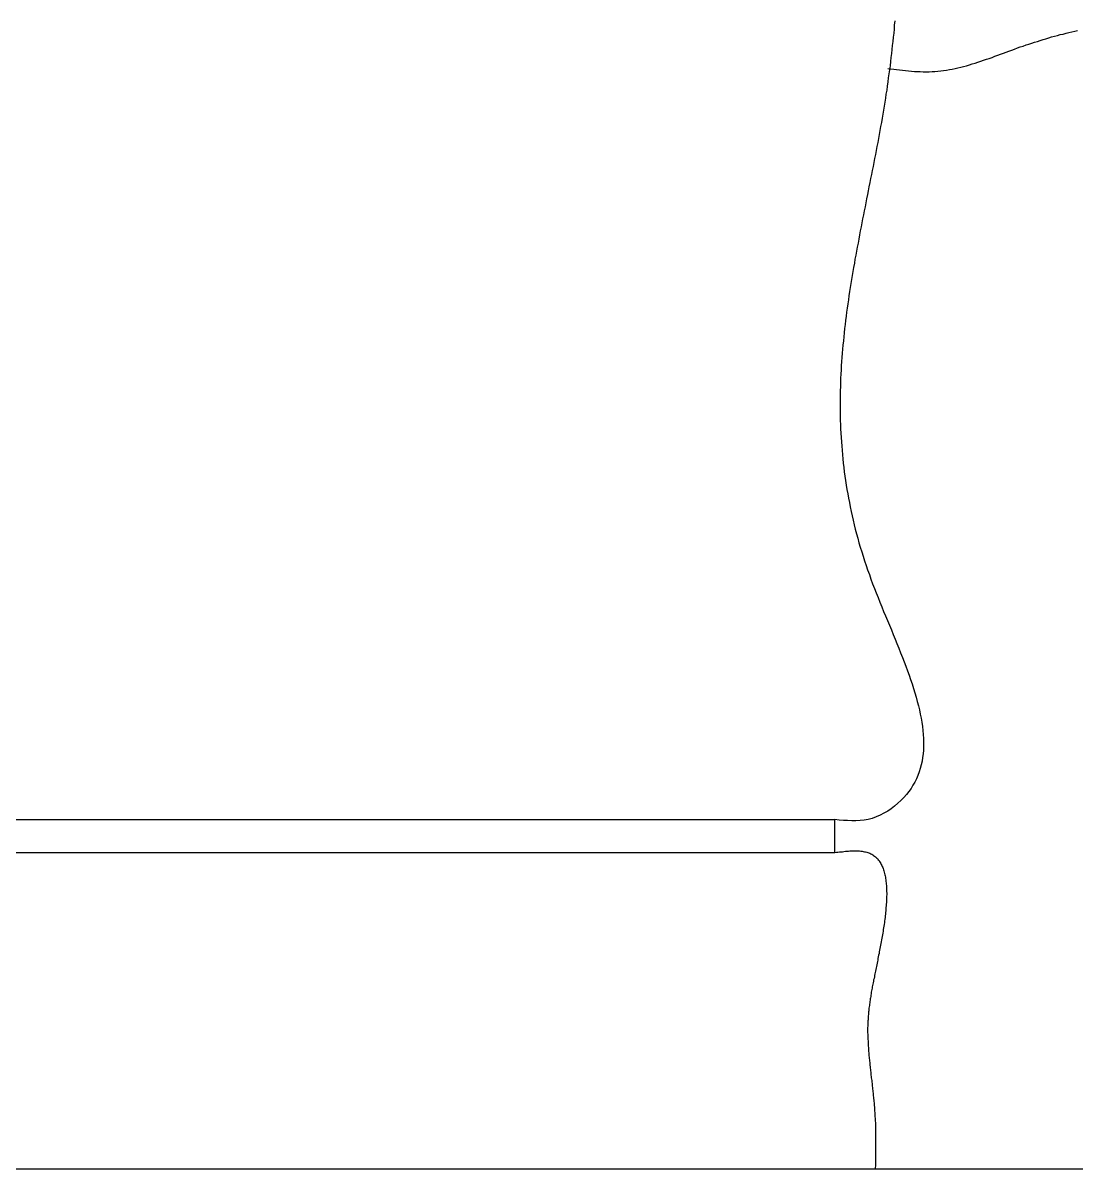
# Model space of a CAD drawing. Extents: x 443 to 1217, y -1921 to -677.
# Drawn here: x 586.21 to 596.6, y -1022.19 to -1010.89 of the extents above; entities that cross this region are included whole.
import ezdxf

# ---------------------------------------------------------------- set-up
doc = ezdxf.new("R2010")
doc.units = 0
doc.header["$MEASUREMENT"] = 0
for name, color, linetype in [('1', 7, 'CONTINUOUS'), ('3', 8, 'CONTINUOUS'), ('7', 7, 'CONTINUOUS')]:
    doc.layers.add(name, color=color, linetype=linetype)

msp = doc.modelspace()

# ---------------------------------------------------------------- linework, layer by layer
at = {"layer": '1', "color": 7}
for p, q in [((596.331, -1011.035), (596.359, -1011.026)), ((596.359, -1011.026), (596.387, -1011.019)), ((596.387, -1011.019), (596.416, -1011.011)), ((596.416, -1011.011), (596.444, -1011.003)), ((596.444, -1011.003), (596.472, -1010.997)), ((596.472, -1010.997), (596.501, -1010.989)), ((596.501, -1010.989), (596.529, -1010.982)), ((596.529, -1010.982), (596.557, -1010.975)), ((596.557, -1010.975), (596.586, -1010.969)), ((596.586, -1010.969), (596.614, -1010.962)), ((595.967, -1011.155), (595.994, -1011.145)), ((595.994, -1011.145), (596.022, -1011.134)), ((596.022, -1011.134), (596.049, -1011.124)), ((596.049, -1011.124), (596.078, -1011.115)), ((596.078, -1011.115), (596.106, -1011.105)), ((596.106, -1011.105), (596.134, -1011.096)), ((596.134, -1011.096), (596.162, -1011.086)), ((596.162, -1011.086), (596.19, -1011.078)), ((596.19, -1011.078), (596.218, -1011.069)), ((596.218, -1011.069), (596.247, -1011.06)), ((596.247, -1011.06), (596.274, -1011.051)), ((596.274, -1011.051), (596.302, -1011.043)), ((596.302, -1011.043), (596.331, -1011.035)), ((595.659, -1011.265), (595.688, -1011.255)), ((595.688, -1011.255), (595.715, -1011.246)), ((595.715, -1011.246), (595.743, -1011.237)), ((595.743, -1011.237), (595.772, -1011.227)), ((595.772, -1011.227), (595.799, -1011.216)), ((595.799, -1011.216), (595.827, -1011.206)), ((595.827, -1011.206), (595.854, -1011.196)), ((595.854, -1011.196), (595.883, -1011.185)), ((595.883, -1011.185), (595.91, -1011.176)), ((595.91, -1011.176), (595.938, -1011.165)), ((595.938, -1011.165), (595.967, -1011.155)), ((594.743, -1011.336), (594.771, -1011.34)), ((594.771, -1011.34), (594.801, -1011.343)), ((594.801, -1011.343), (594.83, -1011.348)), ((594.83, -1011.348), (594.859, -1011.351)), ((594.859, -1011.351), (594.889, -1011.354)), ((594.889, -1011.354), (594.918, -1011.358)), ((594.918, -1011.358), (594.947, -1011.36)), ((594.947, -1011.36), (594.976, -1011.363)), ((594.976, -1011.363), (595.005, -1011.365)), ((595.005, -1011.365), (595.035, -1011.366)), ((595.035, -1011.366), (595.063, -1011.367)), ((595.063, -1011.367), (595.093, -1011.369)), ((595.093, -1011.369), (595.121, -1011.369)), ((595.121, -1011.369), (595.15, -1011.369)), ((595.15, -1011.369), (595.179, -1011.367)), ((595.179, -1011.367), (595.208, -1011.365)), ((595.208, -1011.365), (595.236, -1011.363)), ((595.236, -1011.363), (595.265, -1011.36)), ((595.265, -1011.36), (595.293, -1011.357)), ((595.293, -1011.357), (595.321, -1011.352)), ((595.321, -1011.352), (595.35, -1011.348)), ((595.35, -1011.348), (595.378, -1011.342)), ((595.378, -1011.342), (595.406, -1011.336)), ((595.406, -1011.336), (595.435, -1011.329)), ((595.435, -1011.329), (595.463, -1011.323)), ((595.463, -1011.323), (595.491, -1011.316)), ((595.491, -1011.316), (595.52, -1011.309)), ((595.52, -1011.309), (595.547, -1011.3)), ((595.547, -1011.3), (595.575, -1011.292)), ((595.575, -1011.292), (595.604, -1011.284)), ((595.604, -1011.284), (595.631, -1011.275)), ((595.631, -1011.275), (595.659, -1011.265))]:
    msp.add_line(p, q, dxfattribs=at)
at = {"layer": '3', "color": 3}
for p, q in [((594.807, -1010.908), (594.804, -1010.948)), ((594.811, -1010.867), (594.807, -1010.908)), ((594.796, -1011.028), (594.792, -1011.069)), ((594.801, -1010.988), (594.796, -1011.028)), ((594.804, -1010.948), (594.801, -1010.988)), ((594.787, -1011.109), (594.783, -1011.149)), ((594.792, -1011.069), (594.787, -1011.109)), ((594.774, -1011.23), (594.77, -1011.269)), ((594.779, -1011.19), (594.774, -1011.23)), ((594.783, -1011.149), (594.779, -1011.19)), ((594.759, -1011.35), (594.754, -1011.39)), ((594.765, -1011.31), (594.759, -1011.35)), ((594.77, -1011.269), (594.765, -1011.31)), ((594.743, -1011.47), (594.737, -1011.51)), ((594.748, -1011.43), (594.743, -1011.47)), ((594.754, -1011.39), (594.748, -1011.43)), ((594.725, -1011.59), (594.719, -1011.629)), ((594.732, -1011.549), (594.725, -1011.59)), ((594.737, -1011.51), (594.732, -1011.549)), ((594.706, -1011.709), (594.699, -1011.749)), ((594.712, -1011.669), (594.706, -1011.709)), ((594.719, -1011.629), (594.712, -1011.669)), ((594.693, -1011.788), (594.686, -1011.828)), ((594.699, -1011.749), (594.693, -1011.788)), ((594.672, -1011.908), (594.664, -1011.947)), ((594.68, -1011.868), (594.672, -1011.908)), ((594.686, -1011.828), (594.68, -1011.868)), ((594.65, -1012.027), (594.643, -1012.066)), ((594.658, -1011.988), (594.65, -1012.027)), ((594.664, -1011.947), (594.658, -1011.988)), ((594.627, -1012.146), (594.62, -1012.186)), ((594.635, -1012.106), (594.627, -1012.146)), ((594.643, -1012.066), (594.635, -1012.106)), ((594.604, -1012.264), (594.597, -1012.305)), ((594.612, -1012.225), (594.604, -1012.264)), ((594.62, -1012.186), (594.612, -1012.225)), ((594.581, -1012.384), (594.573, -1012.423)), ((594.589, -1012.344), (594.581, -1012.384)), ((594.597, -1012.305), (594.589, -1012.344)), ((594.565, -1012.463), (594.557, -1012.503)), ((594.573, -1012.423), (594.565, -1012.463)), ((594.541, -1012.581), (594.534, -1012.622)), ((594.55, -1012.542), (594.541, -1012.581)), ((594.557, -1012.503), (594.55, -1012.542)), ((594.518, -1012.701), (594.51, -1012.741)), ((594.526, -1012.661), (594.518, -1012.701)), ((594.534, -1012.622), (594.526, -1012.661)), ((594.494, -1012.82), (594.487, -1012.859)), ((594.502, -1012.781), (594.494, -1012.82)), ((594.51, -1012.741), (594.502, -1012.781)), ((594.471, -1012.939), (594.464, -1012.979)), ((594.479, -1012.9), (594.471, -1012.939)), ((594.487, -1012.859), (594.479, -1012.9)), ((594.449, -1013.059), (594.441, -1013.099)), ((594.456, -1013.019), (594.449, -1013.059)), ((594.464, -1012.979), (594.456, -1013.019)), ((594.427, -1013.179), (594.419, -1013.218)), ((594.433, -1013.138), (594.427, -1013.179)), ((594.441, -1013.099), (594.433, -1013.138)), ((594.413, -1013.258), (594.405, -1013.299)), ((594.419, -1013.218), (594.413, -1013.258)), ((594.392, -1013.378), (594.385, -1013.418)), ((594.398, -1013.338), (594.392, -1013.378)), ((594.405, -1013.299), (594.398, -1013.338)), ((594.372, -1013.498), (594.366, -1013.538)), ((594.379, -1013.459), (594.372, -1013.498)), ((594.385, -1013.418), (594.379, -1013.459)), ((594.354, -1013.619), (594.348, -1013.659)), ((594.36, -1013.579), (594.354, -1013.619)), ((594.366, -1013.538), (594.36, -1013.579)), ((594.337, -1013.74), (594.332, -1013.78)), ((594.343, -1013.7), (594.337, -1013.74)), ((594.348, -1013.659), (594.343, -1013.7)), ((594.326, -1013.821), (594.322, -1013.861)), ((594.332, -1013.78), (594.326, -1013.821)), ((594.312, -1013.943), (594.308, -1013.983)), ((594.317, -1013.902), (594.312, -1013.943)), ((594.322, -1013.861), (594.317, -1013.902)), ((594.3, -1014.065), (594.297, -1014.105)), ((594.305, -1014.024), (594.3, -1014.065)), ((594.308, -1013.983), (594.305, -1014.024)), ((594.29, -1014.187), (594.287, -1014.228)), ((594.294, -1014.146), (594.29, -1014.187)), ((594.297, -1014.105), (594.294, -1014.146)), ((594.282, -1014.31), (594.28, -1014.351)), ((594.284, -1014.269), (594.282, -1014.31)), ((594.287, -1014.228), (594.284, -1014.269)), ((594.277, -1014.393), (594.276, -1014.434)), ((594.28, -1014.351), (594.277, -1014.393)), ((594.274, -1014.516), (594.273, -1014.557)), ((594.275, -1014.475), (594.274, -1014.516)), ((594.276, -1014.434), (594.275, -1014.475)), ((594.273, -1014.557), (594.272, -1014.6)), ((594.272, -1014.6), (594.272, -1014.641)), ((594.272, -1014.641), (594.272, -1014.683)), ((594.272, -1014.683), (594.273, -1014.724)), ((594.273, -1014.724), (594.273, -1014.766)), ((594.273, -1014.766), (594.274, -1014.808)), ((594.274, -1014.808), (594.276, -1014.849)), ((594.276, -1014.849), (594.277, -1014.892)), ((594.277, -1014.892), (594.28, -1014.934)), ((594.28, -1014.934), (594.282, -1014.976)), ((594.282, -1014.976), (594.285, -1015.018)), ((594.285, -1015.018), (594.288, -1015.061)), ((594.288, -1015.061), (594.292, -1015.103)), ((594.292, -1015.103), (594.295, -1015.146)), ((594.295, -1015.146), (594.299, -1015.188)), ((594.299, -1015.188), (594.304, -1015.231)), ((594.304, -1015.231), (594.309, -1015.273)), ((594.309, -1015.273), (594.314, -1015.316)), ((594.314, -1015.316), (594.32, -1015.359)), ((594.32, -1015.359), (594.326, -1015.402)), ((594.326, -1015.402), (594.333, -1015.446)), ((594.333, -1015.446), (594.34, -1015.488)), ((594.34, -1015.488), (594.347, -1015.532)), ((594.347, -1015.532), (594.355, -1015.575)), ((594.355, -1015.575), (594.364, -1015.619)), ((594.364, -1015.619), (594.372, -1015.662)), ((594.372, -1015.662), (594.381, -1015.706)), ((594.381, -1015.706), (594.391, -1015.75)), ((594.391, -1015.75), (594.402, -1015.793)), ((594.402, -1015.793), (594.411, -1015.838)), ((594.411, -1015.838), (594.422, -1015.881)), ((594.422, -1015.881), (594.434, -1015.926)), ((594.434, -1015.926), (594.446, -1015.97)), ((594.446, -1015.97), (594.458, -1016.014)), ((594.458, -1016.014), (594.471, -1016.059)), ((594.471, -1016.059), (594.486, -1016.104)), ((594.486, -1016.104), (594.499, -1016.148)), ((594.499, -1016.148), (594.514, -1016.193)), ((594.514, -1016.193), (594.529, -1016.238)), ((594.529, -1016.238), (594.544, -1016.283)), ((594.544, -1016.283), (594.561, -1016.328)), ((594.561, -1016.328), (594.577, -1016.373)), ((594.577, -1016.373), (594.593, -1016.419)), ((594.593, -1016.419), (594.611, -1016.465)), ((594.611, -1016.465), (594.629, -1016.509)), ((594.629, -1016.509), (594.647, -1016.555)), ((594.647, -1016.555), (594.665, -1016.601)), ((594.665, -1016.601), (594.684, -1016.647)), ((594.684, -1016.647), (594.702, -1016.692)), ((594.702, -1016.692), (594.721, -1016.737)), ((594.721, -1016.737), (594.739, -1016.783)), ((594.739, -1016.783), (594.759, -1016.829)), ((594.759, -1016.829), (594.778, -1016.874)), ((594.778, -1016.874), (594.796, -1016.919)), ((594.796, -1016.919), (594.815, -1016.965)), ((594.815, -1016.965), (594.833, -1017.009)), ((594.833, -1017.009), (594.852, -1017.054)), ((594.852, -1017.054), (594.869, -1017.1)), ((594.869, -1017.1), (594.887, -1017.145)), ((594.887, -1017.145), (594.904, -1017.189)), ((594.904, -1017.189), (594.92, -1017.233)), ((594.92, -1017.233), (594.937, -1017.278)), ((594.937, -1017.278), (594.952, -1017.321)), ((594.952, -1017.321), (594.967, -1017.365)), ((594.967, -1017.365), (594.983, -1017.408)), ((594.983, -1017.408), (594.997, -1017.452)), ((594.997, -1017.452), (595.01, -1017.494)), ((595.01, -1017.494), (595.022, -1017.538)), ((595.022, -1017.538), (595.034, -1017.579)), ((595.034, -1017.579), (595.045, -1017.622)), ((595.045, -1017.622), (595.054, -1017.663)), ((595.054, -1017.663), (595.063, -1017.705)), ((595.063, -1017.705), (595.072, -1017.746)), ((595.072, -1017.746), (595.078, -1017.786)), ((595.078, -1017.786), (595.084, -1017.827)), ((595.084, -1017.827), (595.089, -1017.867)), ((595.089, -1017.867), (595.093, -1017.906)), ((595.093, -1017.906), (595.095, -1017.946)), ((595.096, -1018.022), (595.094, -1018.06)), ((595.095, -1017.946), (595.096, -1017.984)), ((595.096, -1017.984), (595.096, -1018.022)), ((595.086, -1018.134), (595.081, -1018.17)), ((595.09, -1018.097), (595.086, -1018.134)), ((595.094, -1018.06), (595.09, -1018.097)), ((595.063, -1018.241), (595.052, -1018.275)), ((595.073, -1018.206), (595.063, -1018.241)), ((595.081, -1018.17), (595.073, -1018.206)), ((595.01, -1018.375), (594.991, -1018.407)), ((595.025, -1018.342), (595.01, -1018.375)), ((595.04, -1018.31), (595.025, -1018.342)), ((595.052, -1018.275), (595.04, -1018.31)), ((594.95, -1018.47), (594.926, -1018.499)), ((594.972, -1018.438), (594.95, -1018.47)), ((594.991, -1018.407), (594.972, -1018.438)), ((594.842, -1018.585), (594.81, -1018.613)), ((594.871, -1018.558), (594.842, -1018.585)), ((594.9, -1018.529), (594.871, -1018.558)), ((594.926, -1018.499), (594.9, -1018.529)), ((594.629, -1018.719), (594.59, -1018.734)), ((594.668, -1018.702), (594.629, -1018.719)), ((594.705, -1018.682), (594.668, -1018.702)), ((594.742, -1018.662), (594.705, -1018.682)), ((594.777, -1018.638), (594.742, -1018.662)), ((594.81, -1018.613), (594.777, -1018.638)), ((594.262, -1018.75), (594.221, -1018.746)), ((594.305, -1018.753), (594.262, -1018.75)), ((594.346, -1018.756), (594.305, -1018.753)), ((594.387, -1018.759), (594.346, -1018.756)), ((594.428, -1018.759), (594.387, -1018.759)), ((594.469, -1018.756), (594.428, -1018.759)), ((594.51, -1018.752), (594.469, -1018.756)), ((594.55, -1018.744), (594.51, -1018.752)), ((594.59, -1018.734), (594.55, -1018.744)), ((594.31, -1019.061), (594.325, -1019.058)), ((594.325, -1019.058), (594.34, -1019.057)), ((594.34, -1019.057), (594.354, -1019.056)), ((594.354, -1019.056), (594.369, -1019.055)), ((594.369, -1019.055), (594.383, -1019.055)), ((594.383, -1019.055), (594.396, -1019.054)), ((594.396, -1019.054), (594.41, -1019.054)), ((594.41, -1019.054), (594.425, -1019.054)), ((594.425, -1019.054), (594.438, -1019.054)), ((594.438, -1019.054), (594.451, -1019.054)), ((594.451, -1019.054), (594.464, -1019.055)), ((594.464, -1019.055), (594.477, -1019.056)), ((594.477, -1019.056), (594.489, -1019.057)), ((594.489, -1019.057), (594.501, -1019.059)), ((594.501, -1019.059), (594.513, -1019.062)), ((594.221, -1019.07), (594.236, -1019.068)), ((594.236, -1019.068), (594.251, -1019.066)), ((594.251, -1019.066), (594.265, -1019.065)), ((594.265, -1019.065), (594.281, -1019.063)), ((594.281, -1019.063), (594.296, -1019.062)), ((594.296, -1019.062), (594.31, -1019.061)), ((594.513, -1019.062), (594.524, -1019.064)), ((594.524, -1019.064), (594.536, -1019.067)), ((594.536, -1019.067), (594.547, -1019.07)), ((594.547, -1019.07), (594.556, -1019.074)), ((594.556, -1019.074), (594.566, -1019.078)), ((594.566, -1019.078), (594.576, -1019.082)), ((594.576, -1019.082), (594.586, -1019.088)), ((594.586, -1019.088), (594.595, -1019.093)), ((594.595, -1019.093), (594.603, -1019.099)), ((594.603, -1019.099), (594.612, -1019.105)), ((594.612, -1019.105), (594.62, -1019.112)), ((594.62, -1019.112), (594.627, -1019.118)), ((594.627, -1019.118), (594.635, -1019.126)), ((594.635, -1019.126), (594.643, -1019.134)), ((594.643, -1019.134), (594.649, -1019.142)), ((594.649, -1019.142), (594.656, -1019.15)), ((594.656, -1019.15), (594.662, -1019.159)), ((594.662, -1019.159), (594.668, -1019.168)), ((594.668, -1019.168), (594.673, -1019.178)), ((594.673, -1019.178), (594.678, -1019.188)), ((594.678, -1019.188), (594.683, -1019.198)), ((594.683, -1019.198), (594.688, -1019.208)), ((594.688, -1019.208), (594.693, -1019.219)), ((594.693, -1019.219), (594.697, -1019.229)), ((594.697, -1019.229), (594.7, -1019.241)), ((594.7, -1019.241), (594.705, -1019.252)), ((594.705, -1019.252), (594.708, -1019.264)), ((594.708, -1019.264), (594.711, -1019.276)), ((594.711, -1019.276), (594.713, -1019.289)), ((594.713, -1019.289), (594.717, -1019.301)), ((594.717, -1019.301), (594.719, -1019.314)), ((594.719, -1019.314), (594.721, -1019.328)), ((594.721, -1019.328), (594.723, -1019.341)), ((594.723, -1019.341), (594.724, -1019.355)), ((594.724, -1019.355), (594.726, -1019.368)), ((594.726, -1019.368), (594.728, -1019.382)), ((594.728, -1019.382), (594.729, -1019.396)), ((594.729, -1019.396), (594.73, -1019.41)), ((594.73, -1019.41), (594.731, -1019.426)), ((594.731, -1019.426), (594.731, -1019.44)), ((594.731, -1019.44), (594.731, -1019.455)), ((594.731, -1019.455), (594.732, -1019.47)), ((594.732, -1019.486), (594.731, -1019.501)), ((594.731, -1019.501), (594.731, -1019.516)), ((594.732, -1019.47), (594.732, -1019.486)), ((594.725, -1019.613), (594.724, -1019.629)), ((594.726, -1019.597), (594.725, -1019.613)), ((594.728, -1019.58), (594.726, -1019.597)), ((594.729, -1019.564), (594.728, -1019.58)), ((594.73, -1019.548), (594.729, -1019.564)), ((594.731, -1019.532), (594.73, -1019.548)), ((594.731, -1019.516), (594.731, -1019.532)), ((594.713, -1019.729), (594.711, -1019.746)), ((594.716, -1019.712), (594.713, -1019.729)), ((594.718, -1019.696), (594.716, -1019.712)), ((594.719, -1019.678), (594.718, -1019.696)), ((594.721, -1019.662), (594.719, -1019.678)), ((594.722, -1019.646), (594.721, -1019.662)), ((594.724, -1019.629), (594.722, -1019.646)), ((594.696, -1019.847), (594.693, -1019.865)), ((594.698, -1019.831), (594.696, -1019.847)), ((594.701, -1019.814), (594.698, -1019.831)), ((594.704, -1019.797), (594.701, -1019.814)), ((594.706, -1019.78), (594.704, -1019.797)), ((594.709, -1019.762), (594.706, -1019.78)), ((594.711, -1019.746), (594.709, -1019.762)), ((594.678, -1019.95), (594.675, -1019.966)), ((594.682, -1019.932), (594.678, -1019.95)), ((594.684, -1019.916), (594.682, -1019.932)), ((594.687, -1019.899), (594.684, -1019.916)), ((594.69, -1019.882), (594.687, -1019.899)), ((594.693, -1019.865), (594.69, -1019.882)), ((594.656, -1020.066), (594.652, -1020.083)), ((594.659, -1020.05), (594.656, -1020.066)), ((594.662, -1020.033), (594.659, -1020.05)), ((594.665, -1020.016), (594.662, -1020.033)), ((594.669, -1020), (594.665, -1020.016)), ((594.672, -1019.984), (594.669, -1020)), ((594.675, -1019.966), (594.672, -1019.984)), ((594.634, -1020.178), (594.631, -1020.193)), ((594.637, -1020.162), (594.634, -1020.178)), ((594.64, -1020.146), (594.637, -1020.162)), ((594.644, -1020.131), (594.64, -1020.146)), ((594.646, -1020.114), (594.644, -1020.131)), ((594.649, -1020.098), (594.646, -1020.114)), ((594.652, -1020.083), (594.649, -1020.098)), ((594.61, -1020.297), (594.607, -1020.312)), ((594.612, -1020.283), (594.61, -1020.297)), ((594.615, -1020.268), (594.612, -1020.283)), ((594.619, -1020.254), (594.615, -1020.268)), ((594.621, -1020.239), (594.619, -1020.254)), ((594.624, -1020.223), (594.621, -1020.239)), ((594.627, -1020.208), (594.624, -1020.223)), ((594.631, -1020.193), (594.627, -1020.208)), ((594.588, -1020.409), (594.586, -1020.423)), ((594.59, -1020.396), (594.588, -1020.409)), ((594.593, -1020.381), (594.59, -1020.396)), ((594.596, -1020.368), (594.593, -1020.381)), ((594.598, -1020.354), (594.596, -1020.368)), ((594.601, -1020.34), (594.598, -1020.354)), ((594.603, -1020.326), (594.601, -1020.34)), ((594.607, -1020.312), (594.603, -1020.326)), ((594.568, -1020.528), (594.566, -1020.54)), ((594.569, -1020.515), (594.568, -1020.528)), ((594.572, -1020.502), (594.569, -1020.515)), ((594.574, -1020.489), (594.572, -1020.502)), ((594.576, -1020.476), (594.574, -1020.489)), ((594.578, -1020.463), (594.576, -1020.476)), ((594.58, -1020.449), (594.578, -1020.463)), ((594.583, -1020.436), (594.58, -1020.449)), ((594.586, -1020.423), (594.583, -1020.436)), ((594.555, -1020.631), (594.553, -1020.643)), ((594.556, -1020.618), (594.555, -1020.631)), ((594.557, -1020.605), (594.556, -1020.618)), ((594.56, -1020.593), (594.557, -1020.605)), ((594.561, -1020.58), (594.56, -1020.593)), ((594.563, -1020.567), (594.561, -1020.58)), ((594.564, -1020.554), (594.563, -1020.567)), ((594.566, -1020.54), (594.564, -1020.554)), ((594.547, -1020.745), (594.546, -1020.757)), ((594.548, -1020.719), (594.547, -1020.732)), ((594.547, -1020.732), (594.547, -1020.745)), ((594.549, -1020.707), (594.548, -1020.719)), ((594.55, -1020.681), (594.549, -1020.694)), ((594.549, -1020.694), (594.549, -1020.707)), ((594.551, -1020.669), (594.55, -1020.681)), ((594.552, -1020.656), (594.551, -1020.669)), ((594.553, -1020.643), (594.552, -1020.656)), ((594.546, -1020.784), (594.544, -1020.797)), ((594.544, -1020.797), (594.544, -1020.81)), ((594.544, -1020.81), (594.544, -1020.823)), ((594.544, -1020.823), (594.544, -1020.836)), ((594.544, -1020.836), (594.544, -1020.849)), ((594.544, -1020.849), (594.546, -1020.862)), ((594.546, -1020.757), (594.546, -1020.77)), ((594.546, -1020.77), (594.546, -1020.784)), ((594.546, -1020.862), (594.546, -1020.875)), ((594.546, -1020.875), (594.546, -1020.888)), ((594.546, -1020.888), (594.547, -1020.901)), ((594.547, -1020.901), (594.547, -1020.914)), ((594.547, -1020.914), (594.548, -1020.927)), ((594.548, -1020.927), (594.548, -1020.94)), ((594.548, -1020.94), (594.549, -1020.954)), ((594.549, -1020.954), (594.55, -1020.967)), ((594.55, -1020.967), (594.55, -1020.981)), ((594.55, -1020.981), (594.551, -1020.994)), ((594.551, -1020.994), (594.552, -1021.007)), ((594.552, -1021.007), (594.553, -1021.021)), ((594.553, -1021.021), (594.554, -1021.034)), ((594.554, -1021.034), (594.555, -1021.047)), ((594.555, -1021.047), (594.556, -1021.061)), ((594.556, -1021.061), (594.557, -1021.075)), ((594.557, -1021.075), (594.559, -1021.088)), ((594.559, -1021.088), (594.56, -1021.102)), ((594.56, -1021.102), (594.561, -1021.115)), ((594.561, -1021.115), (594.563, -1021.129)), ((594.563, -1021.129), (594.564, -1021.142)), ((594.564, -1021.142), (594.565, -1021.156)), ((594.565, -1021.156), (594.567, -1021.169)), ((594.567, -1021.169), (594.568, -1021.183)), ((594.568, -1021.183), (594.569, -1021.197)), ((594.569, -1021.197), (594.572, -1021.211)), ((594.572, -1021.211), (594.573, -1021.224)), ((594.573, -1021.224), (594.574, -1021.238)), ((594.574, -1021.238), (594.576, -1021.251)), ((594.576, -1021.251), (594.577, -1021.265)), ((594.577, -1021.265), (594.579, -1021.278)), ((594.579, -1021.278), (594.58, -1021.292)), ((594.58, -1021.292), (594.581, -1021.307)), ((594.581, -1021.307), (594.584, -1021.32)), ((594.584, -1021.32), (594.585, -1021.334)), ((594.585, -1021.334), (594.587, -1021.347)), ((594.587, -1021.347), (594.588, -1021.361)), ((594.588, -1021.361), (594.59, -1021.375)), ((594.59, -1021.375), (594.591, -1021.388)), ((594.591, -1021.388), (594.592, -1021.403)), ((594.592, -1021.403), (594.595, -1021.417)), ((594.595, -1021.417), (594.596, -1021.43)), ((594.596, -1021.43), (594.597, -1021.444)), ((594.597, -1021.444), (594.599, -1021.457)), ((594.599, -1021.457), (594.6, -1021.471)), ((594.6, -1021.471), (594.601, -1021.485)), ((594.601, -1021.485), (594.603, -1021.498)), ((594.603, -1021.498), (594.604, -1021.513)), ((594.604, -1021.513), (594.605, -1021.527)), ((594.605, -1021.527), (594.607, -1021.54)), ((594.607, -1021.54), (594.608, -1021.554)), ((594.608, -1021.554), (594.609, -1021.567)), ((594.609, -1021.567), (594.61, -1021.581)), ((594.61, -1021.581), (594.611, -1021.595)), ((594.611, -1021.595), (594.612, -1021.609)), ((594.612, -1021.609), (594.613, -1021.623)), ((594.613, -1021.623), (594.614, -1021.636)), ((594.614, -1021.636), (594.615, -1021.65)), ((594.615, -1021.65), (594.616, -1021.664)), ((594.616, -1021.664), (594.616, -1021.677)), ((594.616, -1021.677), (594.617, -1021.691)), ((594.617, -1021.691), (594.617, -1021.704)), ((594.617, -1021.704), (594.619, -1021.719)), ((594.619, -1021.719), (594.62, -1021.732)), ((594.62, -1021.732), (594.62, -1021.746)), ((594.62, -1021.746), (594.62, -1021.759)), ((594.62, -1021.759), (594.621, -1021.773)), ((594.621, -1021.773), (594.621, -1021.786)), ((594.621, -1021.786), (594.621, -1021.8)), ((594.621, -1021.8), (594.622, -1021.813)), ((594.622, -1021.813), (594.622, -1021.828)), ((594.622, -1021.828), (594.622, -1021.841)), ((594.622, -1021.841), (594.622, -1021.855)), ((594.622, -1021.855), (594.622, -1021.868)), ((594.622, -1021.868), (594.623, -1021.881)), ((594.623, -1021.881), (594.623, -1021.895)), ((594.623, -1021.963), (594.622, -1021.976)), ((594.622, -1021.976), (594.622, -1021.99)), ((594.622, -1021.99), (594.622, -1022.003)), ((594.623, -1021.895), (594.623, -1021.908)), ((594.623, -1021.908), (594.623, -1021.922)), ((594.623, -1021.922), (594.623, -1021.935)), ((594.623, -1021.935), (594.623, -1021.95)), ((594.623, -1021.95), (594.623, -1021.963)), ((594.621, -1022.111), (594.62, -1022.125)), ((594.622, -1022.058), (594.621, -1022.071)), ((594.621, -1022.071), (594.621, -1022.085)), ((594.621, -1022.085), (594.621, -1022.098)), ((594.621, -1022.098), (594.621, -1022.111)), ((594.622, -1022.003), (594.622, -1022.017)), ((594.622, -1022.017), (594.622, -1022.03)), ((594.622, -1022.03), (594.622, -1022.044)), ((594.622, -1022.044), (594.622, -1022.058)), ((594.62, -1022.165), (594.619, -1022.178)), ((594.619, -1022.178), (594.619, -1022.193)), ((594.62, -1022.125), (594.62, -1022.138)), ((594.62, -1022.138), (594.62, -1022.152)), ((594.62, -1022.152), (594.62, -1022.165))]:
    msp.add_line(p, q, dxfattribs=at)
at = {"layer": '3', "color": 3, "linetype": 'Continuous'}
for p, q in [((581.235, -1018.745), (594.221, -1018.745)), ((581.235, -1019.07), (594.221, -1019.07))]:
    msp.add_line(p, q, dxfattribs=at)
at = {"layer": '3', "linetype": 'Continuous'}
msp.add_line((594.221, -1019.07), (594.221, -1018.745), dxfattribs=at)
at = {"layer": '7', "color": 3, "linetype": 'Continuous'}
msp.add_line((532.587, -1022.189), (606.173, -1022.189), dxfattribs=at)

doc.saveas('drawing.dxf')
